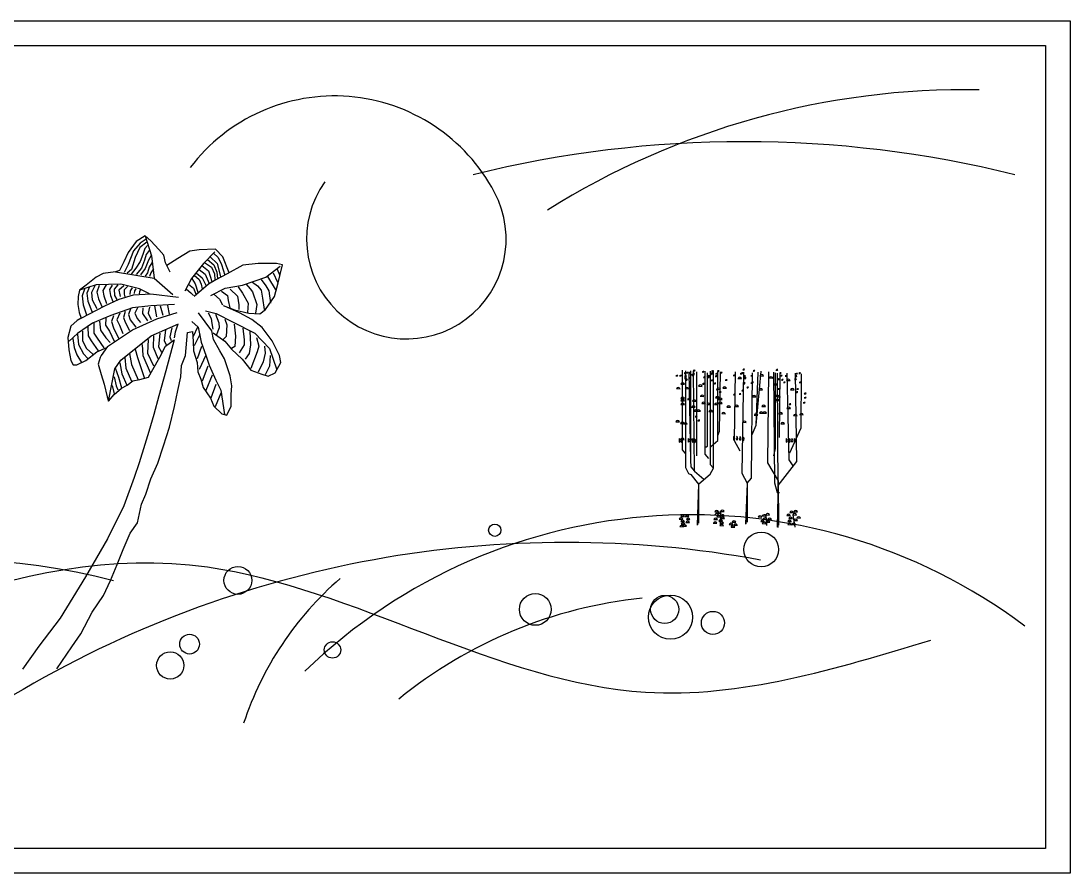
# Model space of a CAD drawing. Extents: x -42728 to 99010, y -18674 to 47645.
# Drawn here: x 60599 to 61244, y 5057 to 5580 of the extents above; entities that cross this region are included whole.
import ezdxf

# ---------------------------------------------------------------- set-up
doc = ezdxf.new("R2010")
doc.units = 0
doc.header["$LTSCALE"] = 100
doc.header["$MEASUREMENT"] = 0
doc.layers.get('0').update_dxf_attribs({"linetype": 'CONTINUOUS'})
doc.layers.add('00-ELE', color=2, linetype='CONTINUOUS')

# ---------------------------------------------------------------- blocks, each defined once
blk = doc.blocks.new('A$C0F7910B6')
at = {"layer": '00-ELE', "color": 35}
for p, q in [((409.16, 387.68), (404.3, 380.97)), ((411.65, 386.84), (407.63, 382.04)), ((414.79, 391.24), (409.16, 387.68)), ((415.85, 387.25), (411.45, 384.05)), ((415.44, 389.23), (411.65, 386.84)), ((418.34, 388.13), (414.79, 391.24)), ((414.79, 391.24), (418.64, 379.04)), ((423.28, 382.88), (418.34, 388.13)), ((404.3, 380.97), (401.71, 375.29)), ((407.63, 382.04), (404.43, 373.62)), ((411.45, 384.05), (408.62, 378.01)), ((414.65, 383.43), (413.26, 379.82)), ((416.25, 385.24), (414.65, 383.43)), ((417.24, 382.24), (415.44, 379.82)), ((426.33, 379.38), (423.28, 382.88)), ((442.16, 381.77), (434.77, 377.31)), ((447.94, 382.7), (442.16, 381.77)), ((458, 383.15), (447.94, 382.7)), ((457.64, 381.39), (450.65, 374.29)), ((456.71, 380.64), (459.71, 378.01)), ((462.44, 378.41), (458, 383.15)), ((401.71, 375.29), (399.11, 369.99)), ((408.62, 378.01), (406.44, 370.62)), ((411.65, 375.42), (409.03, 371.43)), ((413.26, 379.82), (411.65, 375.42)), ((414.45, 376.24), (412.44, 371.43)), ((415.44, 379.82), (414.45, 376.24)), ((416.83, 376.24), (414.86, 371.23)), ((418.44, 379.24), (416.83, 376.24)), ((418.84, 374.64), (417.24, 372.01)), ((418.64, 379.04), (420.28, 365.25)), ((427.25, 374.61), (426.33, 379.38)), ((430.06, 369.01), (427.25, 374.61)), ((434.77, 377.31), (428.05, 373.04)), ((450.65, 374.29), (443.17, 365.05)), ((451.29, 374.81), (455.48, 372.01)), ((453.1, 376.62), (456.91, 373.41)), ((454.7, 378.42), (459.09, 374.23)), ((459.09, 374.23), (461.1, 366.22)), ((459.71, 378.01), (461.72, 373.62)), ((466.32, 368.5), (462.44, 378.41)), ((484.11, 374.18), (474.81, 373.22)), ((495.56, 374.27), (484.11, 374.18)), ((499.09, 373.41), (495.56, 374.27)), ((389.06, 368.15), (384.67, 365.85)), ((396.47, 369.09), (389.06, 368.15)), ((399.11, 369.99), (396.47, 369.09)), ((396.47, 369.09), (420.28, 365.25)), ((404.43, 373.62), (401.84, 368.81)), ((406.44, 370.62), (403.64, 368.4)), ((409.03, 371.43), (406.23, 367.61)), ((412.44, 371.43), (409.23, 367.41)), ((414.86, 371.23), (411.82, 367.21)), ((416.25, 368.6), (414.86, 366.42)), ((417.24, 372.01), (416.25, 368.6)), ((418.23, 368.6), (417.45, 366.22)), ((419.87, 371.02), (418.23, 368.6)), ((446.28, 368.4), (449.89, 365.4)), ((447.88, 370.62), (451.7, 367.61)), ((449.69, 373.04), (453.68, 369.83)), ((451.7, 367.61), (454.08, 361.99)), ((453.68, 369.83), (455.69, 363.22)), ((455.48, 372.01), (457.29, 367.82)), ((456.91, 373.41), (458.89, 369.01)), ((457.29, 367.82), (457.49, 364.21)), ((465.16, 367.86), (458.15, 364.29)), ((458.89, 369.01), (459.3, 365.02)), ((461.72, 373.62), (463.7, 367)), ((474.81, 373.22), (465.16, 367.86)), ((488.96, 365.79), (497.71, 372.52)), ((493.34, 368.46), (496.02, 362.82)), ((495.96, 370.75), (497.37, 367.24)), ((496.53, 362.32), (499.09, 373.41)), ((384.59, 361.21), (374.54, 357.85)), ((378.55, 361.02), (374.54, 357.85)), ((384.67, 365.85), (378.55, 361.02)), ((399.83, 361.61), (384.59, 361.21)), ((390.83, 361.21), (388.82, 357.59)), ((394.61, 361), (392.81, 358.2)), ((398.02, 361.21), (395.81, 358.41)), ((411.24, 358.61), (399.83, 361.61)), ((420.28, 365.25), (431.8, 355.27)), ((443.17, 365.05), (439.09, 357.18)), ((441.47, 361.61), (444.47, 359.19)), ((443.49, 365.02), (445.5, 361.82)), ((444.88, 367), (447.88, 364.41)), ((453.77, 361.61), (444.88, 353.98)), ((445.5, 361.82), (447.1, 356.6)), ((447.88, 364.41), (449.28, 361.61)), ((449.28, 361.61), (449.89, 358.61)), ((449.89, 365.4), (452.28, 360.59)), ((458.15, 364.29), (453.77, 361.61)), ((463.98, 359.05), (474.53, 360.89)), ((474.53, 360.89), (488.96, 365.79)), ((476.66, 361.79), (479.33, 358.67)), ((480.68, 362.7), (483.71, 360.46)), ((485.95, 364.5), (489, 360.5)), ((489.83, 366.3), (495.18, 357.53)), ((494.33, 354), (496.53, 362.32)), ((374.54, 357.85), (373.69, 353.94)), ((377.61, 358.41), (376.01, 354.39)), ((380.61, 360.01), (379, 355.99)), ((379, 355.99), (379.58, 351.18)), ((383.81, 360.59), (381.8, 356.4)), ((381.8, 356.4), (382.21, 352)), ((386.6, 360.8), (385, 356.6)), ((385, 356.6), (386.2, 352.58)), ((388.82, 357.59), (389.4, 354.39)), ((392.81, 358.2), (393.42, 354.59)), ((393.42, 354.59), (395.02, 350.98)), ((395.81, 358.41), (396.01, 354.59)), ((396.01, 354.59), (397.41, 352.2)), ((401.63, 360.59), (398.63, 357.8)), ((398.63, 357.8), (399.21, 355)), ((398.87, 352.38), (407.65, 355.09)), ((399.21, 355), (399.42, 353.98)), ((404.02, 360.22), (401.84, 358)), ((401.84, 358), (401.84, 355.41)), ((401.84, 355.41), (402.21, 353.81)), ((405.62, 357.39), (405.42, 355.2)), ((406.85, 359.4), (405.62, 357.39)), ((407.65, 355.09), (418.21, 355.55)), ((408.25, 357.39), (408.04, 355.78)), ((409.03, 358.78), (408.25, 357.39)), ((411.24, 356.81), (411.04, 355.58)), ((417.45, 355.58), (411.24, 358.61)), ((411.82, 358.2), (411.24, 356.81)), ((418.21, 355.55), (435.34, 353.54)), ((440.08, 358.41), (442.87, 356.19)), ((442.87, 356.19), (444.47, 354.59)), ((444.47, 359.19), (446.08, 355)), ((455.2, 354.58), (463.98, 359.05)), ((456.96, 355.47), (460.51, 352.35)), ((461.72, 357.27), (465.27, 354.66)), ((465.27, 354.66), (465.8, 351.52)), ((467, 358.57), (471.44, 354.2)), ((471.89, 359.99), (474.57, 355.99)), ((474.57, 355.99), (478.14, 349.85)), ((479.33, 358.67), (480.72, 356.92)), ((480.72, 356.92), (483.43, 349.01)), ((483.71, 360.46), (486, 357.84)), ((486, 357.84), (486.92, 353.06)), ((489, 360.5), (490.78, 357.5)), ((490.78, 357.5), (491.72, 349.96)), ((373.69, 353.94), (373.36, 349.03)), ((373.36, 349.03), (374.27, 344.26)), ((375.56, 340.75), (390.09, 348.28)), ((376.01, 354.39), (376.79, 348.79)), ((376.79, 348.79), (378.8, 342.76)), ((379.58, 351.18), (382.21, 344.36)), ((382.21, 352), (385, 346.58)), ((386.2, 352.58), (388.21, 347.77)), ((389.4, 354.39), (391, 349.78)), ((390.09, 348.28), (398.87, 352.38)), ((418.23, 348.18), (407.02, 346.99)), ((432.85, 349), (418.23, 348.18)), ((420.45, 348.18), (421.84, 341.57)), ((424.06, 348.18), (425.66, 342.59)), ((428.46, 348.39), (429.48, 343.17)), ((460.51, 352.35), (462.29, 348.85)), ((462.67, 348.47), (469.74, 345.89)), ((472.66, 343.99), (463.46, 348.08)), ((465.8, 351.52), (466.71, 347.12)), ((471.44, 354.2), (472.36, 348.93)), ((472.36, 348.93), (472.38, 345.91)), ((478.14, 349.85), (477.68, 344.19)), ((483.43, 349.01), (482.59, 343.72)), ((486.92, 353.06), (487.85, 346.03)), ((488.73, 346.03), (494.33, 354)), ((374.27, 344.26), (375.56, 340.75)), ((393.62, 342.38), (382.41, 337.58)), ((407.02, 346.99), (393.62, 342.38)), ((395.23, 342.18), (394.03, 338.57)), ((399.21, 343.78), (397.41, 339.76)), ((402.42, 344.77), (401.43, 341.16)), ((405.83, 346.37), (404.63, 342.96)), ((404.63, 342.96), (405.62, 339.76)), ((410.05, 346.99), (408.45, 343.78)), ((408.45, 343.78), (409.85, 340.58)), ((413.43, 346.99), (413.05, 343.58)), ((413.05, 343.58), (416.25, 338.98)), ((417.45, 347.4), (416.63, 343.78)), ((416.63, 343.78), (418.44, 339.96)), ((421.86, 340.23), (434.53, 344.23)), ((455.75, 332.94), (447.47, 343.99)), ((451.76, 345.24), (458.31, 343.53)), ((453.53, 344), (455.32, 340.49)), ((457.94, 343.15), (460.12, 337.89)), ((458.31, 343.53), (468.92, 338.33)), ((469.74, 345.89), (478.56, 343.69)), ((480.33, 339.9), (472.66, 343.99)), ((478.56, 343.69), (485.23, 343.37)), ((485.23, 343.37), (488.73, 346.03)), ((369.06, 335.79), (367.35, 328.73)), ((372.93, 339.34), (369.06, 335.79)), ((375.56, 340.75), (372.93, 339.34)), ((382.41, 337.58), (373.18, 331.17)), ((379.58, 335.36), (379.79, 329.74)), ((383.2, 337.58), (383.2, 331.54)), ((386.81, 338.77), (387.42, 333.35)), ((390.63, 340.78), (390.42, 336.35)), ((390.42, 336.35), (392.81, 332.77)), ((394.03, 338.57), (395.23, 334.75)), ((397.41, 339.76), (399.01, 336.35)), ((399.01, 336.35), (401.02, 331.17)), ((401.43, 341.16), (402.42, 338.16)), ((402.42, 338.16), (405.25, 333.15)), ((405.62, 339.76), (409.03, 335.16)), ((406.94, 333.44), (421.86, 340.23)), ((409.85, 340.58), (411.82, 337.95)), ((418.44, 329.74), (435.27, 337.17)), ((434.86, 336.96), (433.26, 332.16)), ((443.38, 338.63), (447.43, 335.14)), ((446.93, 335.14), (444.33, 329.33)), ((447.43, 335.14), (449.27, 325.85)), ((455.32, 340.49), (455.72, 337.35)), ((455.72, 337.35), (456.25, 333.83)), ((460.12, 337.89), (460.14, 334.74)), ((463.62, 340.05), (465.03, 336.54)), ((465.03, 336.54), (464.58, 329.49)), ((468.92, 338.33), (482.18, 331.39)), ((469.43, 337.08), (470.37, 329.54)), ((486.56, 334.95), (480.33, 339.9)), ((367.35, 328.73), (367.79, 321.19)), ((373.18, 331.17), (368, 326.53)), ((373.18, 330.96), (373.79, 324.55)), ((376.38, 332.77), (376.21, 326.74)), ((379.79, 329.74), (381.59, 326.74)), ((383.2, 331.54), (385.21, 328.34)), ((387.42, 333.35), (390.63, 328.54)), ((391.55, 323.26), (406.94, 333.44)), ((392.81, 332.77), (395.81, 326.53)), ((395.23, 334.75), (398.43, 328.34)), ((399.83, 314.94), (418.44, 329.74)), ((419.87, 329.94), (419.66, 322.95)), ((423.85, 331.54), (423.07, 323.16)), ((427.26, 333.35), (426.44, 326.94)), ((431.25, 334.75), (429.85, 329.16)), ((429.85, 329.16), (430.67, 326.94)), ((433.26, 332.16), (432.68, 328.54)), ((439.64, 317.85), (440.79, 331.95)), ((440.79, 331.95), (443.93, 332.48)), ((443.93, 332.48), (444.36, 326.31)), ((448.35, 330.75), (444.88, 323.68)), ((456.67, 327.67), (455.75, 332.94)), ((456.64, 331.69), (463.73, 326.47)), ((460.14, 334.74), (458.42, 329.95)), ((464.58, 329.49), (462.46, 327.34)), ((470.37, 329.54), (469.92, 323.37)), ((474.73, 334.48), (475.67, 327.44)), ((479.15, 332.75), (479.59, 324.33)), ((482.18, 331.39), (491.06, 322.15)), ((483.08, 328.76), (484.51, 323.48)), ((492.78, 326.69), (486.56, 334.95)), ((370.38, 328.13), (371.2, 322.75)), ((371.2, 322.75), (372.8, 318.14)), ((373.79, 324.55), (376.99, 318.72)), ((376.21, 326.74), (378.8, 322.13)), ((381.59, 326.74), (385.82, 320.53)), ((385.03, 320.06), (391.17, 322.75)), ((385.21, 328.34), (389.4, 322.54)), ((391.55, 323.26), (387.69, 317.82)), ((390.63, 328.54), (393.22, 325.75)), ((412.85, 324.55), (413.26, 317.73)), ((416.63, 327.55), (416.25, 319.13)), ((419.66, 322.95), (422.66, 315.93)), ((423.07, 323.16), (424.84, 319.75)), ((423.8, 316.84), (427.27, 323.54)), ((426.44, 326.94), (427.67, 324.35)), ((427.27, 323.54), (432.52, 327.48)), ((432.52, 327.48), (427.39, 308.44)), ((444.36, 326.31), (444.4, 320.53)), ((449.29, 323.21), (446.7, 315.64)), ((449.27, 325.85), (451.97, 317.95)), ((460.75, 320.66), (456.67, 327.67)), ((463.73, 326.47), (467.79, 321.59)), ((469.92, 323.37), (467.79, 321.97)), ((475.69, 324.3), (472.59, 319.37)), ((475.67, 327.44), (475.69, 324.3)), ((479.59, 324.33), (478.76, 319.04)), ((484.51, 323.48), (483.65, 319.96)), ((488.03, 323.51), (488.44, 319.11)), ((497.26, 317.8), (492.78, 326.69)), ((367.79, 321.19), (369.22, 314.66)), ((372.8, 318.14), (375.6, 313.54)), ((376.99, 318.72), (379.58, 315.93)), ((378.4, 314.73), (385.03, 320.06)), ((378.8, 322.13), (382.62, 318.52)), ((387.2, 316.56), (385.97, 312.52)), ((387.69, 317.82), (387.2, 316.56)), ((402.21, 316.54), (402.83, 309.93)), ((405.25, 318.93), (406.44, 312.31)), ((408.62, 321.55), (410.05, 316.54)), ((410.05, 316.54), (414.45, 303.72)), ((413.26, 317.73), (417.86, 307.3)), ((416.25, 319.13), (419.87, 311.32)), ((419.46, 309.26), (423.8, 316.84)), ((437.05, 311.66), (439.64, 317.85)), ((444.4, 320.53), (446.72, 313.5)), ((451.97, 317.95), (448.01, 309.11)), ((451.97, 317.95), (454.16, 311.8)), ((463.43, 315.77), (460.75, 320.66)), ((467.04, 305.23), (463.43, 315.77)), ((467.79, 321.59), (474.38, 315.48)), ((478.76, 319.04), (476.14, 315.49)), ((483.65, 319.96), (479.71, 309.73)), ((488.44, 319.11), (487.22, 313.82)), ((491.06, 322.15), (495.56, 309.48)), ((491.6, 317.75), (491.14, 311.21)), ((498.17, 313.4), (497.26, 317.8)), ((369.22, 314.66), (370.5, 312.02)), ((370.5, 312.02), (372.76, 312.04)), ((372.76, 312.04), (378.4, 314.73)), ((385.97, 312.52), (387.78, 306)), ((392.31, 289.68), (396.22, 309.52)), ((396.22, 309.52), (399.83, 314.94)), ((396.42, 310.13), (398.43, 304.51)), ((399.21, 313.34), (400.44, 306.52)), ((402.83, 309.93), (406.44, 301.91)), ((406.44, 312.31), (410.43, 302.9)), ((436.6, 304.62), (437.05, 311.66)), ((446.72, 313.5), (447.14, 307.72)), ((453.28, 311.29), (449.83, 302.08)), ((454.16, 311.8), (458.25, 302.52)), ((474.38, 315.48), (479.72, 308.85)), ((487.22, 313.82), (484.13, 307.63)), ((491.14, 311.21), (488.54, 305.9)), ((494.7, 307.21), (498.17, 313.4)), ((387.78, 306), (389.59, 300.22)), ((395.64, 304.71), (397.03, 299.12)), ((398.43, 304.51), (400.24, 297.89)), ((400.44, 306.52), (403.44, 299.49)), ((407.18, 302.12), (411.58, 303.04)), ((411.58, 303.04), (416.85, 304.46)), ((416.85, 304.46), (419.46, 309.26)), ((427.39, 308.44), (423.11, 293.06)), ((434.91, 296.18), (436.6, 304.62)), ((447.14, 307.72), (448.94, 303.33)), ((448.94, 303.33), (450.36, 298.06)), ((455.97, 305.65), (452.14, 296.31)), ((467.97, 299.08), (467.04, 305.23)), ((479.72, 308.85), (486.4, 306.26)), ((486.4, 306.26), (490.31, 305.04)), ((490.31, 305.04), (494.7, 307.21)), ((744.75, 308.75), (744.75, 259.94)), ((746.62, 308.44), (746.62, 248.98)), ((748.81, 307.81), (749.75, 253.36)), ((749.75, 308.44), (749.75, 253.36)), ((752.26, 246.79), (751.63, 308.13)), ((753.51, 307.81), (753.51, 256.18)), ((758.83, 257.12), (758.83, 308.13)), ((759.86, 304.6), (762.11, 304.54)), ((760.08, 307.19), (760.08, 261.81)), ((761.96, 308.13), (761.96, 250.86)), ((763.84, 248.67), (763.84, 308.44)), ((766.65, 265.57), (766.65, 307.81)), ((767.59, 271.2), (768.22, 307.81)), ((777.29, 307.81), (776.67, 265.57)), ((778.95, 303.66), (781.2, 303.6)), ((782.3, 307.5), (781.36, 245.54)), ((787.3, 242.41), (787.93, 307.19)), ((790.12, 274.96), (793.25, 308.13)), ((790.12, 274.96), (791.37, 307.5)), ((792.41, 305.23), (794.66, 305.16)), ((797.63, 307.81), (797.01, 251.8)), ((798.04, 303.97), (800.29, 303.91)), ((800.76, 307.5), (801.39, 239.59)), ((802.01, 260.56), (802.01, 307.19)), ((803.66, 233.65), (803.26, 306.88)), ((804.52, 267.45), (804.83, 306.88)), ((808.9, 306.88), (810.15, 253.68)), ((815.16, 252.74), (814.22, 306.88)), ((817.66, 273.39), (817.97, 306.56)), ((389.59, 300.22), (391.41, 292.31)), ((394.41, 299.29), (395.81, 294.31)), ((395.8, 293.73), (400.17, 297.66)), ((397.03, 299.12), (398.02, 296.7)), ((400.17, 297.66), (403.68, 299.45)), ((403.68, 299.45), (407.18, 302.12)), ((450.36, 298.06), (454.82, 291.55)), ((458.27, 299.88), (455.2, 291.55)), ((458.25, 302.52), (461.32, 296.38)), ((467.51, 293.79), (467.97, 299.08)), ((741.09, 297.4), (743.34, 297.34)), ((743.9, 300.22), (746.15, 300.16)), ((746.41, 297.4), (748.66, 297.34)), ((754.67, 298.89), (756.92, 298.83)), ((765.94, 297.02), (768.19, 296.95)), ((769.57, 297.72), (771.82, 297.65)), ((791.79, 296.78), (794.03, 296.72)), ((800.86, 299.68), (803.1, 299.62)), ((808.68, 302.41), (810.93, 302.35)), ((811.19, 296.78), (813.44, 296.72)), ((391.41, 292.31), (392.31, 289.68)), ((392.31, 289.68), (395.8, 293.73)), ((423.11, 293.06), (420.05, 281.59)), ((432.84, 286.47), (434.91, 296.18)), ((454.82, 291.55), (456.99, 286.66)), ((461.33, 294.62), (457.88, 286.29)), ((461.32, 296.38), (463.45, 281.49)), ((467.56, 286.74), (467.51, 293.79)), ((743.9, 291.46), (746.15, 291.4)), ((755.8, 292.71), (758.05, 292.65)), ((765.18, 291.77), (767.43, 291.71)), ((767.06, 290.83), (769.31, 290.77)), ((787.72, 292.4), (789.97, 292.33)), ((800.86, 292.71), (803.11, 292.65)), ((802.11, 290.21), (804.36, 290.14)), ((802.74, 292.4), (804.99, 292.33)), ((429.8, 273.74), (432.84, 286.47)), ((456.99, 286.66), (461.94, 281.92)), ((464.96, 281.06), (467.56, 286.74)), ((743.9, 289.89), (746.15, 289.83)), ((743.9, 287.7), (746.15, 287.64)), ((750.48, 286.14), (752.73, 286.08)), ((750.48, 286.14), (752.73, 286.08)), ((750.92, 289.82), (753.17, 289.76)), ((750.92, 289.82), (753.17, 289.76)), ((750.92, 289.82), (753.17, 289.76)), ((752.04, 283.63), (754.29, 283.57)), ((753.61, 283.63), (755.85, 283.57)), ((756.74, 288.33), (758.98, 288.27)), ((759.86, 287.7), (762.11, 287.64)), ((764.56, 287.7), (766.81, 287.64)), ((767.06, 288.33), (769.31, 288.27)), ((772.07, 286.14), (774.32, 286.08)), ((777.08, 286.45), (779.33, 286.39)), ((793.66, 286.45), (795.91, 286.39)), ((809, 285.2), (811.25, 285.14)), ((420.05, 281.59), (417.11, 271)), ((461.94, 281.92), (464.96, 281.06)), ((761.12, 283.32), (763.37, 283.26)), ((768.94, 282.07), (771.19, 282.01)), ((788.96, 281.14), (791.21, 281.08)), ((792.1, 282.38), (794.35, 282.32)), ((794.29, 282.38), (796.54, 282.32)), ((804.12, 281.99), (806.37, 281.93)), ((813.07, 280.82), (815.31, 280.76)), ((816.82, 281.44), (819.07, 281.38)), ((417.11, 271), (414.53, 263.06)), ((425.99, 262.27), (429.8, 273.74)), ((740.78, 277.06), (743.02, 277)), ((743.59, 276.01), (745.84, 275.95)), ((745.47, 275.71), (747.72, 275.65)), ((766.65, 268.7), (767.59, 271.2)), ((781.77, 276.75), (784.02, 276.69)), ((787.62, 269.32), (790.12, 274.96)), ((790.12, 274.96), (790.12, 274.96)), ((801.7, 270.26), (801.7, 273.7)), ((805.24, 275.81), (807.49, 275.75)), ((810.77, 258.06), (817.66, 273.39)), ((742.8, 266.71), (742.74, 264.47)), ((743.59, 266.12), (745.84, 266.06)), ((744.05, 266.71), (743.99, 264.47)), ((748.43, 266.71), (748.37, 264.47)), ((749.68, 267.03), (749.62, 264.78)), ((751.06, 266.65), (751, 264.4)), ((752.18, 266.62), (752.12, 264.37)), ((752.18, 266.62), (752.12, 264.37)), ((762.27, 261.81), (766.65, 265.57)), ((776.28, 267.97), (776.22, 265.72)), ((776.67, 265.57), (780.11, 259.31)), ((778.16, 267.97), (778.1, 265.72)), ((780.04, 267.97), (779.98, 265.72)), ((781.92, 267.65), (781.85, 265.4)), ((808.52, 266.71), (808.45, 264.47)), ((810.39, 266.71), (810.33, 264.47)), ((811.96, 266.71), (811.9, 264.47)), ((813.52, 266.71), (813.46, 264.47)), ((414.53, 263.06), (411.1, 251.96)), ((422.55, 251.67), (425.99, 262.27)), ((744.75, 259.94), (746.62, 257.43)), ((760.08, 261.81), (759.14, 261.19)), ((801.07, 256.18), (802.01, 260.56)), ((411.1, 251.96), (408.03, 242.75)), ((418.22, 241.95), (422.55, 251.67)), ((749.75, 253.36), (750.07, 249.3)), ((761.02, 254.62), (758.83, 257.12)), ((797.01, 251.8), (803.58, 240.85)), ((803.58, 238.03), (815.16, 252.74)), ((810.15, 253.68), (812.65, 249.92)), ((746.62, 248.98), (748.5, 245.23)), ((748.5, 245.23), (750.07, 244.6)), ((750.07, 249.3), (752.26, 246.79)), ((752.26, 246.79), (757.89, 241.79)), ((759.14, 242.72), (761.96, 244.91)), ((761.96, 250.86), (763.84, 248.67)), ((761.96, 244.91), (763.84, 248.67)), ((781.36, 245.54), (784.49, 239.28)), ((408.03, 242.75), (401.62, 225.47)), ((415.15, 232.62), (418.22, 241.95)), ((750.07, 244.6), (754.76, 238.66)), ((754.76, 238.66), (753.82, 213.62)), ((754.76, 238.66), (759.14, 242.72)), ((754.76, 238.66), (754.76, 214.87)), ((784.52, 239.27), (783.58, 214.23)), ((784.49, 239.28), (787.3, 242.41)), ((784.52, 239.27), (784.52, 215.48)), ((801.39, 239.59), (802.95, 233.65)), ((803.58, 240.85), (802.95, 212.37)), ((803.58, 240.85), (803.89, 213.62)), ((412.56, 226.44), (415.15, 232.62)), ((802.95, 233.65), (804.52, 233.65)), ((410.01, 214.97), (412.56, 226.44)), ((401.62, 225.47), (391.59, 205.14)), ((764.74, 221.75), (766.99, 221.69)), ((764.74, 219.87), (766.99, 219.81)), ((766.31, 220.81), (768.56, 220.75)), ((768.22, 222.06), (767.91, 213.3)), ((768.18, 222.06), (770.43, 222)), ((768.18, 219.25), (770.43, 219.18)), ((793.85, 219.25), (796.09, 219.18)), ((796.04, 219.87), (798.29, 219.81)), ((796.07, 219.87), (796.38, 213.3)), ((808.87, 219.56), (811.12, 219.5)), ((810.74, 221.44), (812.99, 221.37)), ((812.62, 219.87), (814.87, 219.81)), ((812.66, 219.87), (813.91, 212.36)), ((813.25, 221.75), (815.5, 221.69)), ((405.65, 208.77), (410.01, 214.97)), ((742.84, 217.37), (745.08, 217.31)), ((743.15, 212.67), (745.4, 212.61)), ((743.77, 218.93), (746.02, 218.87)), ((743.77, 215.8), (746.02, 215.74)), ((744.09, 214.24), (746.34, 214.18)), ((745.03, 212.99), (747.28, 212.93)), ((746.59, 218.93), (748.84, 218.87)), ((746.9, 215.18), (749.15, 215.12)), ((747.22, 217.05), (749.47, 216.99)), ((763.8, 214.86), (766.05, 214.8)), ((764.12, 217.05), (766.36, 216.99)), ((765.99, 218.62), (768.24, 218.56)), ((767.25, 216.12), (769.49, 216.05)), ((767.87, 214.86), (770.12, 214.8)), ((767.87, 213.3), (770.12, 213.24)), ((768.5, 217.68), (770.75, 217.62)), ((773.5, 213.93), (775.75, 213.86)), ((775.42, 215.49), (774.79, 212.36)), ((775.38, 215.49), (777.63, 215.43)), ((776.32, 213.61), (778.57, 213.55)), ((791.34, 218.62), (793.59, 218.56)), ((792.91, 215.8), (795.16, 215.74)), ((793.85, 214.55), (796.09, 214.49)), ((794.47, 217.37), (796.72, 217.31)), ((796.35, 215.49), (798.6, 215.43)), ((797.29, 217.05), (799.54, 216.99)), ((809.49, 215.8), (811.74, 215.74)), ((809.49, 213.93), (811.74, 213.86)), ((810.12, 217.68), (812.37, 217.62)), ((812, 213.93), (814.25, 213.86)), ((813.25, 216.43), (815.5, 216.37)), ((815.13, 217.99), (817.38, 217.93)), ((401.33, 198.67), (405.65, 208.77)), ((774.76, 212.36), (777.01, 212.3)), ((391.59, 205.14), (378.19, 181.76)), ((397.5, 189.33), (401.33, 198.67)), ((393.55, 179.62), (397.5, 189.33)), ((378.19, 181.76), (362.54, 156.48)), ((389.22, 170.4), (393.55, 179.62)), ((382.26, 160.16), (389.22, 170.4)), ((362.54, 156.48), (349.46, 139.27)), ((375.32, 146.89), (382.26, 160.16)), ((369.72, 138.92), (375.32, 146.89)), ((349.46, 139.27), (339.38, 125.1)), ((360.52, 125.27), (369.72, 138.92))]:
    blk.add_line(p, q, dxfattribs=at)
at = {"layer": '00-ELE', "color": 3}
blk.add_lwpolyline([(0, 523.16), (982.91, 523.16), (982.91, 0), (0, 0)], close=True, dxfattribs=at)
at = {"layer": '00-ELE'}
blk.add_lwpolyline([(15, 508.16), (967.91, 508.16), (967.91, 15), (15, 15)], close=True, dxfattribs=at)
at = {"layer": '00-ELE', "color": 35}
for points in [[(754.76, 238.66, 0, 0.914, 0), (754.14, 213.61, 0, 0.914, 0)], [(784.52, 239.27, 0, 0.914, 0), (783.89, 214.22, 0, 0.914, 0)], [(803.42, 233.65, 0, 0.914, 0), (803.58, 212.05, 0.914, 0.914, 0)]]:
    blk.add_lwpolyline(points, format="xyseb", dxfattribs=at)
for centre, radius in [((629.52, 210.47), 3.75), ((793.25, 198.62), 10.67), ((471.73, 179.64), 8.55), ((654.44, 161.86), 9.78), ((737.49, 157.12), 13.52), ((733.93, 161.86), 8.63), ((763.59, 153.56), 7.11), ((442.07, 140.52), 6.05), ((529.86, 136.96), 5.03), ((430.2, 127.48), 8.39)]:
    blk.add_circle(centre, radius, dxfattribs=at)
for centre, radius, start, end in [((531.07, 365.86), 111.26, 27.90356, 142.79589), ((918.98, -2.62), 483.61, 89.02687, 122.09846), ((782.64, -243.23), 692.28, 76.1015, 103.8985), ((575.23, 389.24), 61.29, 144.94857, 27.90356), ((741.33, 307.75), 2.56, 258.6754, 274.95662), ((741.65, 304.26), 1.3, 75.96701, 129.0833), ((741.58, 305.53), 0.341, 265.62274, 350.19996), ((741.55, 305.18), 0.0101, 265.04338, 94.95662), ((743.52, 307.75), 2.56, 258.6754, 274.95662), ((743.84, 304.26), 1.3, 75.96701, 129.0833), ((743.77, 305.53), 0.341, 265.62274, 350.19996), ((743.74, 305.18), 0.0101, 265.04338, 94.95662), ((746.66, 305.82), 1.3, 75.96701, 129.0833), ((746.34, 309.31), 2.56, 258.6754, 274.95662), ((746.65, 307.43), 2.56, 258.6754, 274.95662), ((746.65, 306.18), 2.56, 258.6754, 274.95662), ((746.97, 303.94), 1.3, 75.96701, 129.0833), ((746.97, 302.69), 1.3, 75.96701, 129.0833), ((746.59, 307.1), 0.341, 265.62274, 350.19996), ((746.56, 306.75), 0.0101, 265.04338, 94.95662), ((747.6, 301.75), 1.3, 75.96701, 129.0833), ((746.9, 305.22), 0.341, 265.62274, 350.19996), ((746.87, 304.87), 0.0101, 265.04338, 94.95662), ((746.9, 303.97), 0.341, 265.62274, 350.19996), ((746.87, 303.62), 0.0101, 265.04338, 94.95662), ((747.91, 306.13), 1.3, 75.96701, 129.0833), ((747.59, 309.62), 2.56, 258.6754, 274.95662), ((747.53, 303.03), 0.341, 265.62274, 350.19996), ((747.84, 307.41), 0.341, 265.62274, 350.19996), ((747.81, 307.06), 0.0101, 265.04338, 94.95662), ((749.16, 309.31), 2.56, 258.6754, 274.95662), ((749.48, 305.82), 1.3, 75.96701, 129.0833), ((749.79, 302.69), 1.3, 75.96701, 129.0833), ((749.47, 306.18), 2.56, 258.6754, 274.95662), ((749.4, 307.1), 0.341, 265.62274, 350.19996), ((749.38, 306.75), 0.0101, 265.04338, 94.95662), ((749.72, 303.97), 0.341, 265.62274, 350.19996), ((749.69, 303.62), 0.0101, 265.04338, 94.95662), ((751.04, 304.88), 1.3, 75.96701, 129.0833), ((750.72, 308.37), 2.56, 258.6754, 274.95662), ((751.35, 308.06), 2.56, 258.6754, 274.95662), ((751.67, 304.57), 1.3, 75.96701, 129.0833), ((750.97, 306.16), 0.341, 265.62274, 350.19996), ((750.94, 305.81), 0.0101, 265.04338, 94.95662), ((751.98, 305.51), 1.3, 75.96701, 129.0833), ((751.98, 305.19), 1.3, 75.96701, 129.0833), ((751.66, 309), 2.56, 258.6754, 274.95662), ((751.66, 308.68), 2.56, 258.6754, 274.95662), ((751.97, 310.87), 2.56, 258.6754, 274.95662), ((752.29, 307.39), 1.3, 75.96701, 129.0833), ((751.59, 305.85), 0.341, 265.62274, 350.19996), ((751.57, 305.5), 0.0101, 265.04338, 94.95662), ((751.91, 306.79), 0.341, 265.62274, 350.19996), ((751.88, 306.44), 0.0101, 265.04338, 94.95662), ((751.91, 306.47), 0.341, 265.62274, 350.19996), ((751.88, 306.12), 0.0101, 265.04338, 94.95662), ((752.22, 308.66), 0.341, 265.62274, 350.19996), ((752.19, 308.31), 0.0101, 265.04338, 94.95662), ((757.42, 310.17), 2.56, 258.6754, 274.95662), ((757.74, 306.68), 1.3, 75.96701, 129.0833), ((757.67, 307.96), 0.341, 265.62274, 350.19996), ((757.64, 307.61), 0.0101, 265.04338, 94.95662), ((758.55, 303.32), 1.3, 75.96701, 129.0833), ((758.23, 306.81), 2.56, 258.6754, 274.95662), ((758.48, 304.6), 0.341, 265.62274, 350.19996), ((758.45, 304.25), 0.0101, 265.04338, 94.95662), ((761, 304.23), 1.16, 19.82745, 162.92647), ((760.73, 306.81), 2.56, 258.6754, 274.95662), ((761.06, 303.32), 1.3, 75.96701, 129.0833), ((760.98, 304.6), 0.341, 265.62274, 350.19996), ((760.96, 304.25), 0.0101, 265.04338, 94.95662), ((762.62, 305.19), 1.3, 75.96701, 129.0833), ((762.3, 308.68), 2.56, 258.6754, 274.95662), ((762.93, 309), 2.56, 258.6754, 274.95662), ((763.25, 305.51), 1.3, 75.96701, 129.0833), ((762.55, 306.47), 0.341, 265.62274, 350.19996), ((762.52, 306.12), 0.0101, 265.04338, 94.95662), ((763.56, 307.07), 1.3, 75.96701, 129.0833), ((763.24, 310.56), 2.56, 258.6754, 274.95662), ((763.56, 306.13), 1.3, 75.96701, 129.0833), ((763.24, 309.62), 2.56, 258.6754, 274.95662), ((763.17, 306.79), 0.341, 265.62274, 350.19996), ((763.15, 306.44), 0.0101, 265.04338, 94.95662), ((763.49, 308.35), 0.341, 265.62274, 350.19996), ((763.46, 308), 0.0101, 265.04338, 94.95662), ((763.49, 307.41), 0.341, 265.62274, 350.19996), ((763.46, 307.06), 0.0101, 265.04338, 94.95662), ((765.43, 307.48), 2.56, 258.6754, 274.95662), ((765.75, 303.99), 1.3, 75.96701, 129.0833), ((766.06, 305.51), 1.3, 75.96701, 129.0833), ((765.74, 309), 2.56, 258.6754, 274.95662), ((765.67, 305.27), 0.341, 265.62274, 350.19996), ((765.65, 304.92), 0.0101, 265.04338, 94.95662), ((765.99, 306.79), 0.341, 265.62274, 350.19996), ((765.96, 306.44), 0.0101, 265.04338, 94.95662), ((767, 307.07), 1.3, 75.96701, 129.0833), ((766.68, 310.56), 2.56, 258.6754, 274.95662), ((766.93, 308.35), 0.341, 265.62274, 350.19996), ((766.9, 308), 0.0101, 265.04338, 94.95662), ((768.88, 306.13), 1.3, 75.96701, 129.0833), ((768.56, 309.62), 2.56, 258.6754, 274.95662), ((768.81, 307.41), 0.341, 265.62274, 350.19996), ((768.78, 307.06), 0.0101, 265.04338, 94.95662), ((771.96, 301.6), 1.3, 75.96701, 129.0833), ((776.51, 307.98), 2.56, 258.6754, 274.95662), ((776.51, 307.98), 2.56, 258.6754, 274.95662), ((776.83, 304.49), 1.3, 75.96701, 129.0833), ((776.83, 304.49), 1.3, 75.96701, 129.0833), ((776.76, 305.77), 0.341, 265.62274, 350.19996), ((776.76, 305.77), 0.341, 265.62274, 350.19996), ((776.73, 305.42), 0.0101, 265.04338, 94.95662), ((776.73, 305.42), 0.0101, 265.04338, 94.95662), ((780.09, 303.29), 1.16, 19.82745, 162.92647), ((780.76, 309), 2.56, 258.6754, 274.95662), ((781.08, 305.51), 1.3, 75.96701, 129.0833), ((781.71, 305.82), 1.3, 75.96701, 129.0833), ((781.39, 309.31), 2.56, 258.6754, 274.95662), ((781.01, 306.79), 0.341, 265.62274, 350.19996), ((780.99, 306.44), 0.0101, 265.04338, 94.95662), ((781.64, 307.1), 0.341, 265.62274, 350.19996), ((781.61, 306.75), 0.0101, 265.04338, 94.95662), ((782.65, 308.01), 1.3, 75.96701, 129.0833), ((782.33, 311.5), 2.56, 258.6754, 274.95662), ((782.95, 307.43), 2.56, 258.6754, 274.95662), ((783.27, 303.94), 1.3, 75.96701, 129.0833), ((782.58, 309.29), 0.341, 265.62274, 350.19996), ((782.55, 308.94), 0.0101, 265.04338, 94.95662), ((783.27, 306.18), 2.56, 258.6754, 274.95662), ((783.59, 302.69), 1.3, 75.96701, 129.0833), ((783.2, 305.22), 0.341, 265.62274, 350.19996), ((783.18, 304.87), 0.0101, 265.04338, 94.95662), ((783.51, 303.97), 0.341, 265.62274, 350.19996), ((783.49, 303.62), 0.0101, 265.04338, 94.95662), ((787.65, 304.29), 1.3, 75.96701, 129.0833), ((787.33, 307.78), 2.56, 258.6754, 274.95662), ((787.58, 305.57), 0.341, 265.62274, 350.19996), ((787.55, 305.22), 0.0101, 265.04338, 94.95662), ((788.69, 310.79), 2.56, 258.6754, 274.95662), ((789.01, 307.3), 1.3, 75.96701, 129.0833), ((788.93, 308.58), 0.341, 265.62274, 350.19996), ((788.91, 308.23), 0.0101, 265.04338, 94.95662), ((793.54, 304.85), 1.16, 19.82745, 162.92647), ((799.18, 303.6), 1.16, 19.82745, 162.92647), ((802.8, 311.32), 2.56, 258.6754, 274.95662), ((803.13, 307.83), 1.3, 75.96701, 129.0833), ((803.05, 309.11), 0.341, 265.62274, 350.19996), ((803.03, 308.76), 0.0101, 265.04338, 94.95662), ((804.24, 302.07), 1.3, 75.96701, 129.0833), ((803.92, 305.56), 2.56, 258.6754, 274.95662), ((804.17, 303.34), 0.341, 265.62274, 350.19996), ((804.14, 302.99), 0.0101, 265.04338, 94.95662), ((805.18, 305.82), 1.3, 75.96701, 129.0833), ((804.86, 309.31), 2.56, 258.6754, 274.95662), ((805.49, 307.75), 2.56, 258.6754, 274.95662), ((805.81, 304.26), 1.3, 75.96701, 129.0833), ((805.11, 307.1), 0.341, 265.62274, 350.19996), ((805.08, 306.75), 0.0101, 265.04338, 94.95662), ((806.43, 301.75), 1.3, 75.96701, 129.0833), ((805.73, 305.53), 0.341, 265.62274, 350.19996), ((805.71, 305.18), 0.0101, 265.04338, 94.95662), ((806.36, 303.03), 0.341, 265.62274, 350.19996), ((808.43, 307.67), 2.56, 258.6754, 274.95662), ((808.75, 304.18), 1.3, 75.96701, 129.0833), ((808.47, 307.67), 2.56, 258.6754, 274.95662), ((808.79, 304.27), 1.3, 75.96701, 129.0833), ((808.79, 304.18), 1.3, 75.96701, 129.0833), ((808.47, 307.76), 2.56, 258.6754, 274.95662), ((808.68, 305.46), 0.341, 265.62274, 350.19996), ((808.65, 305.11), 0.0101, 265.04338, 94.95662), ((808.72, 305.55), 0.341, 265.62274, 350.19996), ((808.72, 305.46), 0.341, 265.62274, 350.19996), ((808.69, 305.2), 0.0101, 265.04338, 94.95662), ((808.69, 305.11), 0.0101, 265.04338, 94.95662), ((809.82, 302.04), 1.16, 19.82745, 162.92647), ((814.57, 302.07), 1.3, 75.96701, 129.0833), ((814.25, 305.56), 2.56, 258.6754, 274.95662), ((814.88, 303.94), 1.3, 75.96701, 129.0833), ((814.56, 307.43), 2.56, 258.6754, 274.95662), ((814.87, 309), 2.56, 258.6754, 274.95662), ((815.2, 305.51), 1.3, 75.96701, 129.0833), ((814.5, 303.34), 0.341, 265.62274, 350.19996), ((814.47, 302.99), 0.0101, 265.04338, 94.95662), ((814.81, 305.22), 0.341, 265.62274, 350.19996), ((814.78, 304.87), 0.0101, 265.04338, 94.95662), ((815.12, 306.79), 0.341, 265.62274, 350.19996), ((815.1, 306.44), 0.0101, 265.04338, 94.95662), ((816.75, 309.31), 2.56, 258.6754, 274.95662), ((817.07, 305.82), 1.3, 75.96701, 129.0833), ((817, 307.1), 0.341, 265.62274, 350.19996), ((816.97, 306.75), 0.0101, 265.04338, 94.95662), ((742.22, 297.03), 1.16, 19.82745, 162.92647), ((745.04, 299.85), 1.16, 19.82745, 162.92647), ((747.54, 297.03), 1.16, 19.82745, 162.92647), ((747.28, 305.24), 2.56, 258.6754, 274.95662), ((747.5, 302.68), 0.0101, 265.04338, 94.95662), ((755.81, 298.52), 1.16, 19.82745, 162.92647), ((757.61, 302.74), 2.56, 258.6754, 274.95662), ((757.93, 299.25), 1.3, 75.96701, 129.0833), ((757.85, 300.53), 0.341, 265.62274, 350.19996), ((757.83, 300.18), 0.0101, 265.04338, 94.95662), ((762.93, 304.93), 2.56, 258.6754, 274.95662), ((763.25, 301.44), 1.3, 75.96701, 129.0833), ((763.17, 302.72), 0.341, 265.62274, 350.19996), ((763.15, 302.37), 0.0101, 265.04338, 94.95662), ((764.94, 299.49), 1.3, 75.96701, 129.0833), ((764.62, 302.98), 2.56, 258.6754, 274.95662), ((764.87, 300.77), 0.341, 265.62274, 350.19996), ((764.84, 300.42), 0.0101, 265.04338, 94.95662), ((766.05, 299.3), 2.56, 258.6754, 274.95662), ((766.38, 295.81), 1.3, 75.96701, 129.0833), ((767.07, 296.64), 1.16, 19.82745, 162.92647), ((766.3, 297.09), 0.341, 265.62274, 350.19996), ((766.28, 296.74), 0.0101, 265.04338, 94.95662), ((770.7, 297.34), 1.16, 19.82745, 162.92647), ((771.64, 305.09), 2.56, 258.6754, 274.95662), ((771.88, 302.88), 0.341, 265.62274, 350.19996), ((771.86, 302.53), 0.0101, 265.04338, 94.95662), ((782.64, 303.25), 2.56, 258.6754, 274.95662), ((782.64, 302.92), 2.56, 258.6754, 274.95662), ((782.96, 299.76), 1.3, 75.96701, 129.0833), ((782.96, 299.43), 1.3, 75.96701, 129.0833), ((782.88, 301.04), 0.341, 265.62274, 350.19996), ((782.86, 300.69), 0.0101, 265.04338, 94.95662), ((782.88, 300.71), 0.341, 265.62274, 350.19996), ((782.86, 300.36), 0.0101, 265.04338, 94.95662), ((785.15, 297.06), 1.3, 75.96701, 129.0833), ((784.83, 300.55), 2.56, 258.6754, 274.95662), ((785.08, 298.34), 0.341, 265.62274, 350.19996), ((785.05, 297.99), 0.0101, 265.04338, 94.95662), ((787.65, 299.76), 1.3, 75.96701, 129.0833), ((787.33, 303.25), 2.56, 258.6754, 274.95662), ((788.1, 300.11), 1.3, 75.96701, 129.0833), ((787.78, 303.6), 2.56, 258.6754, 274.95662), ((787.58, 301.04), 0.341, 265.62274, 350.19996), ((787.55, 300.69), 0.0101, 265.04338, 94.95662), ((788.03, 301.39), 0.341, 265.62274, 350.19996), ((788, 301.04), 0.0101, 265.04338, 94.95662), ((792.92, 296.4), 1.16, 19.82745, 162.92647), ((801.99, 299.3), 1.16, 19.82745, 162.92647), ((803.93, 296.12), 1.3, 75.96701, 129.0833), ((803.61, 299.61), 2.56, 258.6754, 274.95662), ((803.86, 297.4), 0.341, 265.62274, 350.19996), ((803.83, 297.05), 0.0101, 265.04338, 94.95662), ((806.11, 305.24), 2.56, 258.6754, 274.95662), ((806.33, 302.68), 0.0101, 265.04338, 94.95662), ((807.36, 303.68), 2.56, 258.6754, 274.95662), ((807.68, 300.19), 1.3, 75.96701, 129.0833), ((807.61, 301.47), 0.341, 265.62274, 350.19996), ((807.59, 301.12), 0.0101, 265.04338, 94.95662), ((812.32, 296.4), 1.16, 19.82745, 162.92647), ((815.82, 296.12), 1.3, 75.96701, 129.0833), ((815.5, 299.61), 2.56, 258.6754, 274.95662), ((815.75, 297.4), 0.341, 265.62274, 350.19996), ((815.72, 297.05), 0.0101, 265.04338, 94.95662), ((817.06, 303.68), 2.56, 258.6754, 274.95662), ((817.39, 300.19), 1.3, 75.96701, 129.0833), ((817.31, 301.47), 0.341, 265.62274, 350.19996), ((817.29, 301.12), 0.0101, 265.04338, 94.95662), ((745.04, 291.08), 1.16, 19.82745, 162.92647), ((745.04, 289.52), 1.16, 19.82745, 162.92647), ((748.85, 289.86), 1.3, 75.96701, 129.0833), ((748.53, 293.35), 2.56, 258.6754, 274.95662), ((748.78, 291.14), 0.341, 265.62274, 350.19996), ((748.75, 290.79), 0.0101, 265.04338, 94.95662), ((752.05, 289.44), 1.16, 19.82745, 162.92647), ((752.05, 289.44), 1.16, 19.82745, 162.92647), ((752.05, 289.44), 1.16, 19.82745, 162.92647), ((756.93, 292.33), 1.16, 19.82745, 162.92647), ((766.32, 291.4), 1.16, 19.82745, 162.92647), ((768.19, 290.46), 1.16, 19.82745, 162.92647), ((767.93, 297.73), 2.56, 258.6754, 274.95662), ((768.25, 294.24), 1.3, 75.96701, 129.0833), ((768.18, 295.52), 0.341, 265.62274, 350.19996), ((768.15, 295.17), 0.0101, 265.04338, 94.95662), ((776.69, 296.17), 2.56, 258.6754, 274.95662), ((777.02, 292.68), 1.3, 75.96701, 129.0833), ((776.94, 293.96), 0.341, 265.62274, 350.19996), ((776.92, 293.61), 0.0101, 265.04338, 94.95662), ((780.14, 296.48), 2.56, 258.6754, 274.95662), ((780.46, 292.99), 1.3, 75.96701, 129.0833), ((780.38, 294.27), 0.341, 265.62274, 350.19996), ((780.36, 293.92), 0.0101, 265.04338, 94.95662), ((781.83, 298.6), 2.56, 258.6754, 274.95662), ((782.15, 295.11), 1.3, 75.96701, 129.0833), ((782.08, 296.38), 0.341, 265.62274, 350.19996), ((782.05, 296.03), 0.0101, 265.04338, 94.95662), ((788.85, 292.02), 1.16, 19.82745, 162.92647), ((801.99, 292.33), 1.16, 19.82745, 162.92647), ((803.24, 289.83), 1.16, 19.82745, 162.92647), ((803.87, 292.02), 1.16, 19.82745, 162.92647), ((815, 297.66), 2.56, 258.6754, 274.95662), ((815.33, 294.17), 1.3, 75.96701, 129.0833), ((815.25, 295.45), 0.341, 265.62274, 350.19996), ((815.23, 295.1), 0.0101, 265.04338, 94.95662), ((820.19, 296.79), 2.56, 258.6754, 274.95662), ((820.19, 294.29), 2.56, 258.6754, 274.95662), ((820.52, 293.3), 1.3, 75.96701, 129.0833), ((820.52, 290.8), 1.3, 75.96701, 129.0833), ((820.44, 294.58), 0.341, 265.62274, 350.19996), ((820.42, 294.23), 0.0101, 265.04338, 94.95662), ((820.44, 292.08), 0.341, 265.62274, 350.19996), ((820.42, 291.73), 0.0101, 265.04338, 94.95662), ((745.04, 287.33), 1.16, 19.82745, 162.92647), ((751.61, 285.76), 1.16, 19.82745, 162.92647), ((751.61, 285.76), 1.16, 19.82745, 162.92647), ((753.17, 283.26), 1.16, 19.82745, 162.92647), ((754.74, 283.26), 1.16, 19.82745, 162.92647), ((757.87, 287.95), 1.16, 19.82745, 162.92647), ((761, 287.33), 1.16, 19.82745, 162.92647), ((762.25, 282.95), 1.16, 19.82745, 162.92647), ((765.69, 287.33), 1.16, 19.82745, 162.92647), ((768.19, 287.95), 1.16, 19.82745, 162.92647), ((773.2, 285.76), 1.16, 19.82745, 162.92647), ((778.21, 286.08), 1.16, 19.82745, 162.92647), ((794.79, 286.08), 1.16, 19.82745, 162.92647), ((810.13, 284.82), 1.16, 19.82745, 162.92647), ((811.12, 286.74), 1.3, 75.96701, 129.0833), ((811.12, 286.74), 1.3, 75.96701, 129.0833), ((811.12, 286.74), 1.3, 75.96701, 129.0833), ((811.12, 286.74), 1.3, 75.96701, 129.0833), ((810.8, 290.23), 2.56, 258.6754, 274.95662), ((810.8, 290.23), 2.56, 258.6754, 274.95662), ((810.8, 290.23), 2.56, 258.6754, 274.95662), ((810.8, 290.23), 2.56, 258.6754, 274.95662), ((811.05, 288.02), 0.341, 265.62274, 350.19996), ((811.05, 288.02), 0.341, 265.62274, 350.19996), ((811.05, 288.02), 0.341, 265.62274, 350.19996), ((811.05, 288.02), 0.341, 265.62274, 350.19996), ((811.02, 287.67), 0.0101, 265.04338, 94.95662), ((811.02, 287.67), 0.0101, 265.04338, 94.95662), ((811.02, 287.67), 0.0101, 265.04338, 94.95662), ((811.02, 287.67), 0.0101, 265.04338, 94.95662), ((819.89, 287.67), 1.3, 75.96701, 129.0833), ((819.57, 291.16), 2.56, 258.6754, 274.95662), ((819.82, 288.95), 0.341, 265.62274, 350.19996), ((819.79, 288.6), 0.0101, 265.04338, 94.95662), ((741.91, 276.69), 1.16, 19.82745, 162.92647), ((753.22, 282.71), 2.56, 258.6754, 274.95662), ((753.54, 279.22), 1.3, 75.96701, 129.0833), ((753.47, 280.5), 0.341, 265.62274, 350.19996), ((753.45, 280.15), 0.0101, 265.04338, 94.95662), ((755.11, 276.72), 1.3, 75.96701, 129.0833), ((754.79, 280.21), 2.56, 258.6754, 274.95662), ((755.04, 278), 0.341, 265.62274, 350.19996), ((755.01, 277.65), 0.0101, 265.04338, 94.95662), ((770.07, 281.7), 1.16, 19.82745, 162.92647), ((782.9, 276.38), 1.16, 19.82745, 162.92647), ((790.1, 280.77), 1.16, 19.82745, 162.92647), ((793.23, 282.01), 1.16, 19.82745, 162.92647), ((795.42, 282.01), 1.16, 19.82745, 162.92647), ((805.25, 281.62), 1.16, 19.82745, 162.92647), ((814.2, 280.44), 1.16, 19.82745, 162.92647), ((817.95, 281.07), 1.16, 19.82745, 162.92647), ((744.72, 275.63), 1.16, 19.82745, 162.92647), ((746.6, 275.34), 1.16, 19.82745, 162.92647), ((806.37, 275.44), 1.16, 19.82745, 162.92647), ((742.42, 265.58), 1.16, 289.82745, 72.92647), ((744.72, 265.75), 1.16, 19.82745, 162.92647), ((743.67, 265.58), 1.16, 289.82745, 72.92647), ((748.06, 265.58), 1.16, 289.82745, 72.92647), ((749.31, 265.9), 1.16, 289.82745, 72.92647), ((750.69, 265.52), 1.16, 289.82745, 72.92647), ((751.81, 265.49), 1.16, 289.82745, 72.92647), ((751.81, 265.49), 1.16, 289.82745, 72.92647), ((775.91, 266.84), 1.16, 289.82745, 72.92647), ((777.79, 266.84), 1.16, 289.82745, 72.92647), ((779.66, 266.84), 1.16, 289.82745, 72.92647), ((781.54, 266.52), 1.16, 289.82745, 72.92647), ((808.14, 265.58), 1.16, 289.82745, 72.92647), ((810.02, 265.58), 1.16, 289.82745, 72.92647), ((811.58, 265.58), 1.16, 289.82745, 72.92647), ((813.15, 265.58), 1.16, 289.82745, 72.92647), ((750.24, -121.41), 341.35, 53.11305, 134.06931), ((744.91, 218.56), 1.16, 19.82745, 162.92647), ((747.72, 218.56), 1.16, 19.82745, 162.92647), ((765.87, 221.37), 1.16, 19.82745, 162.92647), ((765.87, 219.5), 1.16, 19.82745, 162.92647), ((767.13, 218.25), 1.16, 19.82745, 162.92647), ((767.44, 220.44), 1.16, 19.82745, 162.92647), ((769.32, 221.69), 1.16, 19.82745, 162.92647), ((769.32, 218.87), 1.16, 19.82745, 162.92647), ((792.47, 218.25), 1.16, 19.82745, 162.92647), ((794.98, 218.87), 1.16, 19.82745, 162.92647), ((797.17, 219.5), 1.16, 19.82745, 162.92647), ((810, 219.18), 1.16, 19.82745, 162.92647), ((811.88, 221.06), 1.16, 19.82745, 162.92647), ((813.75, 219.5), 1.16, 19.82745, 162.92647), ((814.38, 221.37), 1.16, 19.82745, 162.92647), ((743.97, 216.99), 1.16, 19.82745, 162.92647), ((744.28, 212.3), 1.16, 19.82745, 162.92647), ((744.91, 215.43), 1.16, 19.82745, 162.92647), ((745.22, 213.86), 1.16, 19.82745, 162.92647), ((746.16, 212.61), 1.16, 19.82745, 162.92647), ((748.04, 214.8), 1.16, 19.82745, 162.92647), ((748.35, 216.68), 1.16, 19.82745, 162.92647), ((764.93, 214.49), 1.16, 19.82745, 162.92647), ((765.25, 216.68), 1.16, 19.82745, 162.92647), ((768.38, 215.74), 1.16, 19.82745, 162.92647), ((769, 214.49), 1.16, 19.82745, 162.92647), ((769, 212.93), 1.16, 19.82745, 162.92647), ((769.63, 217.31), 1.16, 19.82745, 162.92647), ((774.64, 213.55), 1.16, 19.82745, 162.92647), ((775.89, 211.99), 1.16, 19.82745, 162.92647), ((776.51, 215.12), 1.16, 19.82745, 162.92647), ((777.45, 213.24), 1.16, 19.82745, 162.92647), ((794.04, 215.43), 1.16, 19.82745, 162.92647), ((794.98, 214.18), 1.16, 19.82745, 162.92647), ((795.6, 216.99), 1.16, 19.82745, 162.92647), ((797.48, 215.12), 1.16, 19.82745, 162.92647), ((798.42, 216.68), 1.16, 19.82745, 162.92647), ((810.62, 215.43), 1.16, 19.82745, 162.92647), ((810.62, 213.55), 1.16, 19.82745, 162.92647), ((811.25, 217.31), 1.16, 19.82745, 162.92647), ((813.13, 213.55), 1.16, 19.82745, 162.92647), ((814.38, 216.06), 1.16, 19.82745, 162.92647), ((816.26, 217.62), 1.16, 19.82745, 162.92647), ((673.56, -459.13), 662.13, 79.63007, 120.91932), ((295.96, -198.01), 390.23, 75.25231, 129.64031), ((665.48, 29.28), 200.24, 130.81153, 161.77308), ((748.75, -112.14), 282.29, 95.82741, 129.1527)]:
    blk.add_arc(centre, radius, start, end, dxfattribs=at)
blk.add_spline([(102.56, 76.87), (453, 187.91), (722.23, 111.04), (897.44, 143.07)], degree=3, dxfattribs=at)

msp = doc.modelspace()

# ---------------------------------------------------------------- block references
msp.add_blockref('A$C0F7910B6', (60260.94555, 5056.76625))

doc.saveas('drawing.dxf')
